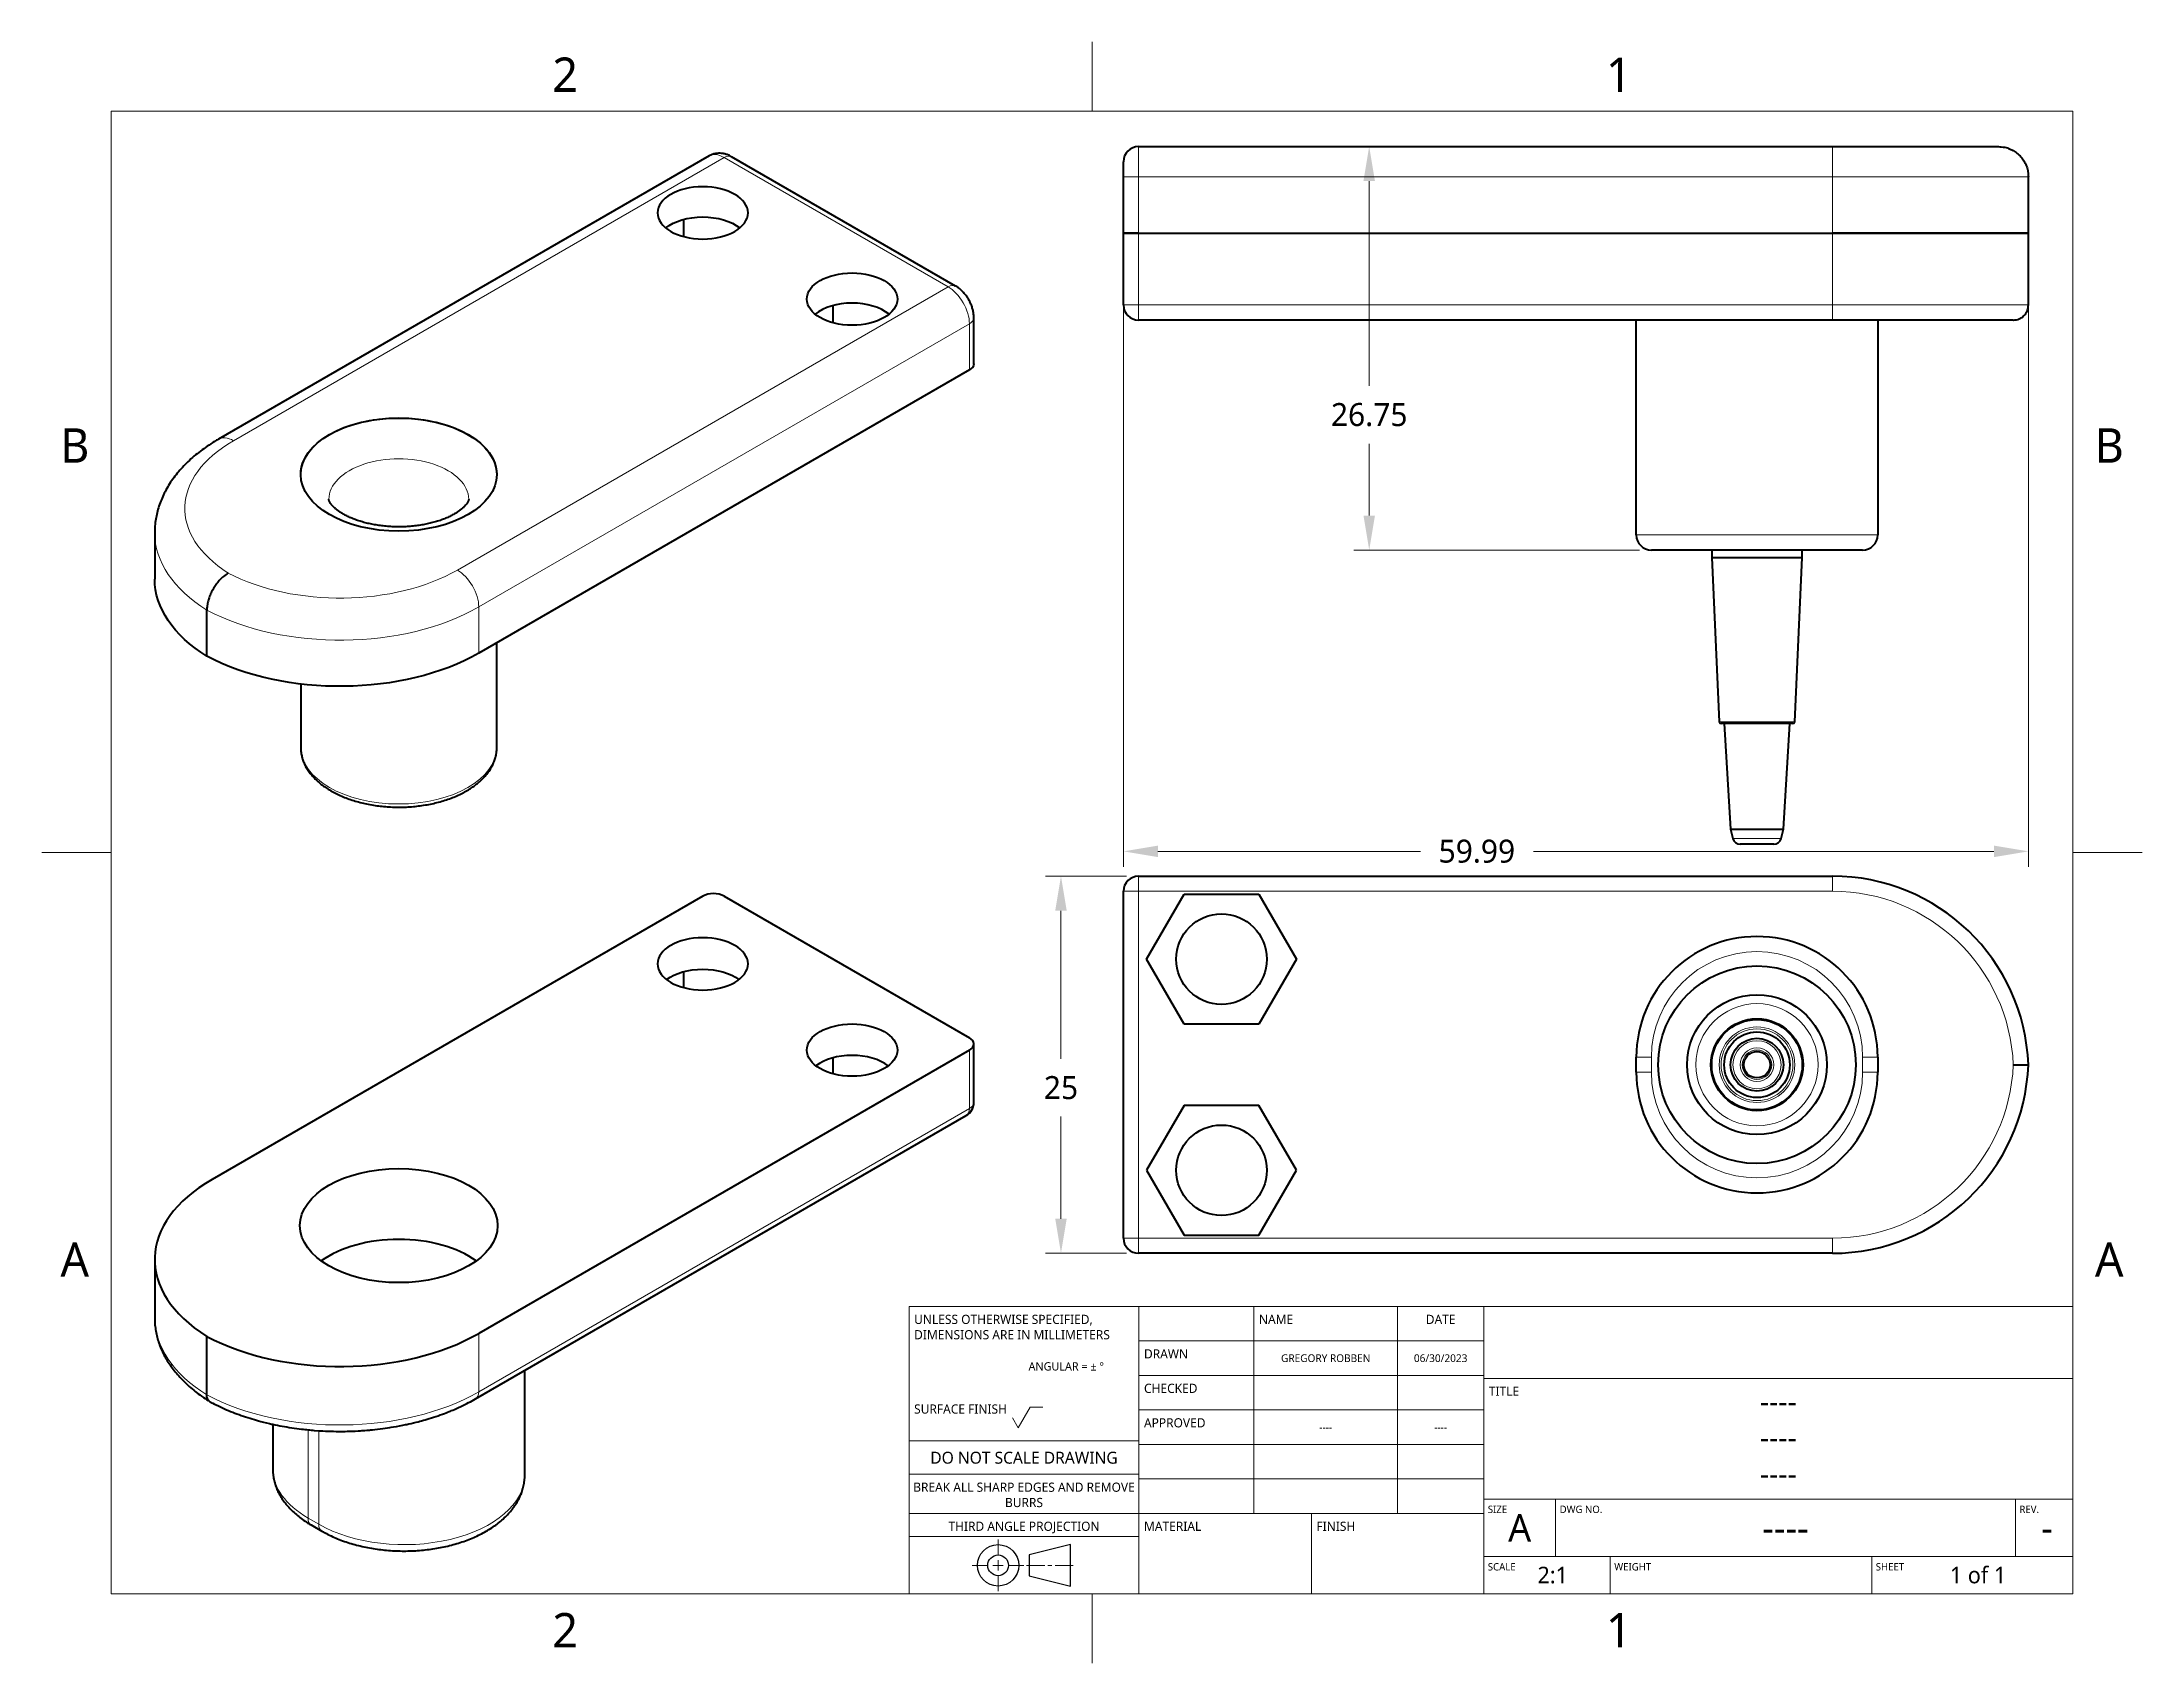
# Model space of a CAD drawing. Header units: inches. Extents: x 0 to 11, y 0 to 8.5.
import ezdxf

# ---------------------------------------------------------------- set-up
doc = ezdxf.new("R2010")
doc.units = ezdxf.units.IN
doc.header["$LTSCALE"] = 0.5
doc.header["$MEASUREMENT"] = 0
doc.header["$PDMODE"] = 33
doc.header["$PDSIZE"] = 0.03937
for name, color, linetype, lineweight in [('ANNOTATION_TEXT', 7, 'Continuous', 25), ('BORDER_FRAME', 7, 'Continuous', 15), ('BORDER_ZONES', 7, 'Continuous', 15), ('TANGENT_LINES', 7, 'Continuous', 15), ('TITLE_BLOCK', 7, 'Continuous', 15), ('Visible', 7, 'Continuous', 40)]:
    doc.layers.add(name, color=color, linetype=linetype, lineweight=lineweight)
doc.styles.add('Onshape-Standard', font='NotoSans-Regular.ttf')
doc.styles.add('Onshape-Standard-Dimension', font='')
doc.styles.add('Onshape-Standard-Fields', font='')
doc.styles.get('Onshape-Standard-Dimension').set_extended_font_data('Noto Sans')
doc.styles.get('Onshape-Standard-Fields').set_extended_font_data('Noto Sans')
doc.dimstyles.new('Onshape-Standard$0', dxfattribs={"dimtxt": 0.12, "dimasz": 0.18, "dimexe": 0.08, "dimexo": 0.0625, "dimgap": 0.09, "dimtad": 0, "dimtih": 1, "dimtoh": 1, "dimlfac": 25.4, "dimzin": 11, "dimdsep": 46, "dimtxsty": 'Onshape-Standard-Dimension', "dimcen": 0.09, "dimclrd": 7, "dimclre": 7, "dimclrt": 7, "dimadec": 1, "dimazin": 0, "dimtfac": 1, "dimtofl": 0, "dimtmove": 0, "dimatfit": 3, "dimfxl": 0, "dimtolj": 1, "dimtzin": 11, "dimlwd": 13, "dimlwe": 13, "dimarcsym": 0})

# ---------------------------------------------------------------- blocks, each defined once
blk = doc.blocks.new('*D1')
at = {"layer": 'ANNOTATION_TEXT', "color": 7, "lineweight": 13}
for p, q in [((5.683, 7.42), (5.683, 4.176)), ((10.407, 7.42), (10.407, 4.176)), ((5.863, 4.256), (7.234, 4.256)), ((10.227, 4.256), (7.823, 4.256))]:
    blk.add_line(p, q, dxfattribs=at)
at = {"layer": 'ANNOTATION_TEXT', "color": 7}
for points in [[(5.863, 4.286), (5.863, 4.226), (5.683, 4.256)], [(10.227, 4.226), (10.227, 4.286), (10.407, 4.256)]]:
    blk.add_solid(points, dxfattribs=at)
at = {"layer": 'Defpoints', "color": 0}
for p in [(5.683, 7.482), (10.407, 7.482), (10.407, 4.256)]:
    blk.add_point(p, dxfattribs=at)
at = {"layer": 'ANNOTATION_TEXT', "color": 7, "insert": (7.528, 4.256), "char_height": 0.12, "attachment_point": 5, "style": 'Onshape-Standard-Dimension'}
blk.add_mtext('\\A1;59.99', dxfattribs=at)
blk = doc.blocks.new('*D2')
at = {"layer": 'ANNOTATION_TEXT', "color": 7, "lineweight": 13}
for p, q in [((6.903, 7.935), (6.886, 7.935)), ((6.966, 7.755), (6.966, 6.686)), ((6.966, 6.009), (6.966, 6.383)), ((8.377, 5.829), (6.886, 5.829))]:
    blk.add_line(p, q, dxfattribs=at)
at = {"layer": 'ANNOTATION_TEXT', "color": 7}
for points in [[(6.996, 7.755), (6.936, 7.755), (6.966, 7.935)], [(6.936, 6.009), (6.996, 6.009), (6.966, 5.829)]]:
    blk.add_solid(points, dxfattribs=at)
at = {"layer": 'Defpoints', "color": 0}
for p in [(6.966, 7.935), (6.966, 7.935), (8.439, 5.829)]:
    blk.add_point(p, dxfattribs=at)
at = {"layer": 'ANNOTATION_TEXT', "color": 7, "insert": (6.966, 6.535), "char_height": 0.12, "attachment_point": 5, "style": 'Onshape-Standard-Dimension'}
blk.add_mtext('\\A1;26.75', dxfattribs=at)
blk = doc.blocks.new('*D3')
at = {"layer": 'ANNOTATION_TEXT', "color": 7, "lineweight": 13}
for p, q in [((5.699, 4.126), (5.277, 4.126)), ((5.357, 3.946), (5.357, 3.173)), ((5.357, 2.338), (5.357, 2.871)), ((5.699, 2.158), (5.277, 2.158))]:
    blk.add_line(p, q, dxfattribs=at)
at = {"layer": 'ANNOTATION_TEXT', "color": 7}
for points in [[(5.387, 3.946), (5.327, 3.946), (5.357, 4.126)], [(5.327, 2.338), (5.387, 2.338), (5.357, 2.158)]]:
    blk.add_solid(points, dxfattribs=at)
at = {"layer": 'Defpoints', "color": 0}
for p in [(5.762, 4.126), (5.357, 2.158), (5.762, 2.158)]:
    blk.add_point(p, dxfattribs=at)
at = {"layer": 'ANNOTATION_TEXT', "color": 7, "insert": (5.357, 3.022), "char_height": 0.12, "attachment_point": 5, "style": 'Onshape-Standard-Dimension'}
blk.add_mtext('\\A1;25', dxfattribs=at)

msp = doc.modelspace()

# ---------------------------------------------------------------- linework, layer by layer
at = {"layer": 'BORDER_FRAME'}
for p, q in [((0.399, 0.38), (0.399, 8.12)), ((0.399, 8.12), (10.639, 8.12)), ((10.639, 8.12), (10.639, 0.38)), ((10.639, 0.38), (0.399, 0.38))]:
    msp.add_line(p, q, dxfattribs=at)
at = {"layer": 'BORDER_ZONES'}
for p, q in [((5.519, 8.12), (5.519, 8.481)), ((0.399, 4.25), (0.038, 4.25)), ((10.639, 4.25), (11, 4.25)), ((5.519, 0.38), (5.519, 0.019))]:
    msp.add_line(p, q, dxfattribs=at)
at = {"layer": 'TANGENT_LINES'}
for p, q in [((5.76194, 7.93501), (5.76194, 7.77753)), ((9.38399, 7.93501), (9.38399, 7.77753)), ((3.59852, 7.87827), (1.03735, 6.39957)), ((4.76775, 7.20321), (3.59852, 7.87827)), ((5.76194, 7.77753), (5.6832, 7.77753)), ((5.76194, 7.77753), (5.76194, 7.48225)), ((9.38399, 7.77753), (5.76194, 7.77753)), ((9.38399, 7.48225), (9.38399, 7.77753)), ((10.40685, 7.77753), (9.38399, 7.77753)), ((5.76194, 7.48225), (5.76194, 7.10824)), ((9.38399, 7.10824), (9.38399, 7.48225)), ((2.20658, 5.72452), (4.76775, 7.20321)), ((5.6832, 7.10824), (5.76194, 7.10824)), ((5.76194, 7.10824), (9.38399, 7.10824)), ((5.76194, 7.10824), (5.76194, 7.0295)), ((9.38399, 7.10824), (10.40685, 7.10824)), ((9.38399, 7.10824), (9.38399, 7.0295)), ((4.87911, 7.01034), (2.31793, 5.53164)), ((4.87911, 6.76925), (4.87911, 7.01034)), ((8.36037, 5.90745), (9.62021, 5.90745)), ((2.31793, 5.53164), (2.31793, 5.29055)), ((8.79301, 4.93259), (9.18757, 4.93259)), ((8.86472, 4.3231), (9.11585, 4.3231)), ((5.76194, 4.12639), (5.76194, 4.04765)), ((9.38399, 4.12639), (9.38399, 4.04765)), ((5.6832, 4.04765), (5.76194, 4.04765)), ((5.76194, 4.04765), (5.76194, 2.23662)), ((9.38399, 4.04765), (5.76194, 4.04765)), ((4.87911, 2.91316), (4.87911, 3.21854)), ((8.43911, 3.1815), (8.36037, 3.1815)), ((8.43911, 3.1815), (8.43911, 3.10276)), ((9.54147, 3.10276), (9.54147, 3.1815)), ((9.54147, 3.1815), (9.62021, 3.1815)), ((8.36037, 3.10276), (8.43911, 3.10276)), ((9.62021, 3.10276), (9.54147, 3.10276)), ((2.31793, 1.43446), (4.87911, 2.91316)), ((5.6832, 2.23662), (5.76194, 2.23662)), ((5.76194, 2.23662), (9.38399, 2.23662)), ((5.76194, 2.23662), (5.76194, 2.15788)), ((9.38399, 2.23662), (9.38399, 2.15788)), ((2.31793, 1.73984), (2.31793, 1.43446)), ((1.42709, 1.23645), (1.42709, 0.77548)), ((1.48277, 0.74333), (1.48277, 1.23185)), ((1.42709, 0.77548), (1.48277, 0.74333))]:
    msp.add_line(p, q, dxfattribs=at)
for radius in [0.3189, 0.19728, 0.18745, 0.12557, 0.08737, 0.07677]:
    msp.add_circle((8.99029, 3.14213), radius, dxfattribs=at)
for centre, radius, start, end in [((9.38399, 3.10276), 0.94488, 2.388015, 90), ((8.99029, 3.1815), 0.55118, 0, 180), ((8.99029, 3.10276), 0.55118, 180, 0), ((9.38399, 3.1815), 0.94488, 270, 357.611985)]:
    msp.add_arc(centre, radius, start, end, dxfattribs=at)
for centre, major_axis, start_param, end_param in [((3.59852, 7.74968), (0.07874, -0.13638), 2.35619449, 3.14159265), ((4.76775, 7.07463), (0.07874, -0.13638), 0.78539816, 2.35619449), ((4.82343, 7.04248), (-0.07874, 0), 2.35619449, 3.13934888), ((1.6498, 6.04597), (-0.86614, 0), 5.49778714, 7.02311326), ((1.03735, 6.27099), (0.07874, -0.13638), 2.35619449, 3.14172676), ((1.90035, 6.09419), (-0.365, 0), 3.14158423, 6.28320049), ((1.59412, 6.07812), (-0.86614, 0), 0.83086838, 2.35619449), ((2.20658, 5.59593), (0.07874, -0.13638), 0.78539816, 2.35619449), ((1.90035, 4.79872), (-0.51181, 0), 0, 3.13756688), ((4.82343, 2.9453), (0.03937, -0.06819), 0, 0.78539816), ((1.6498, 1.82021), (-1.02362, 0), 0, 0.74692714), ((1.59412, 1.85235), (-1.02362, 0), 0.82386919, 2.35619449), ((2.26226, 1.46661), (0.03937, -0.06819), 6.28300936, 7.06858347), ((1.87251, 1.03264), (-0.62992, 0), 0, 0.78539816), ((1.92819, 1.0005), (-0.62992, 0), 0.78539816, 3.13870825), ((1.53845, 0.77548), (0.03937, 0.06819), 2.35619449, 3.14284011)]:
    msp.add_ellipse(centre, major_axis=major_axis, ratio=0.57735027, start_param=start_param, end_param=end_param, dxfattribs=at)
at = {"layer": 'TANGENT_LINES', "extrusion": (0, 0, -1)}
for centre, major_axis, start_param, end_param in [((3.59852, 7.81398), (-0.03937, -0.06819), 2.35619449, 3.14159265), ((4.76775, 7.13892), (-0.03937, -0.06819), 2.35619449, 3.13911032), ((1.6498, 5.91739), (1.02362, 0), 2.39466552, 3.14189907), ((1.59412, 5.94953), (1.02362, 0), 0.78539816, 2.31772346), ((4.82343, 2.9453), (0.07874, 0), 0, 0.78539816), ((1.48277, 0.80762), (-0.03937, -0.06819), 0, 0.78539816)]:
    msp.add_ellipse(centre, major_axis=major_axis, ratio=0.57735027, start_param=start_param, end_param=end_param, dxfattribs=at)
at = {"layer": 'TITLE_BLOCK'}
for p, q in [((4.564, 0.38), (4.564, 1.88)), ((4.564, 1.88), (5.764, 1.88)), ((5.764, 0.38), (5.764, 1.88)), ((5.764, 1.88), (7.564, 1.88)), ((6.364, 0.8), (6.364, 1.88)), ((7.114, 0.8), (7.114, 1.88)), ((7.564, 0.38), (7.564, 1.88)), ((7.564, 1.88), (10.639, 1.88)), ((5.764, 1.7), (7.564, 1.7)), ((5.764, 1.52), (7.564, 1.52)), ((7.564, 1.505), (10.639, 1.505)), ((5.134, 1.24604), (5.197, 1.35516)), ((5.197, 1.35516), (5.263, 1.35516)), ((5.764, 1.34), (7.564, 1.34)), ((5.104, 1.298), (5.134, 1.24604)), ((4.564, 1.178), (5.764, 1.178)), ((5.764, 1.16), (7.564, 1.16)), ((4.564, 1.004), (5.764, 1.004)), ((5.764, 0.98), (7.564, 0.98)), ((4.564, 0.8), (5.764, 0.8)), ((5.764, 0.8), (7.564, 0.8)), ((6.664, 0.38), (6.664, 0.8)), ((7.564, 0.875), (10.639, 0.875)), ((7.939, 0.575), (7.939, 0.875)), ((10.339, 0.575), (10.339, 0.875)), ((4.564, 0.68), (5.764, 0.68)), ((7.564, 0.575), (10.639, 0.575)), ((8.224, 0.38), (8.224, 0.575)), ((9.589, 0.38), (9.589, 0.575)), ((4.564, 0.38), (5.764, 0.38))]:
    msp.add_line(p, q, dxfattribs=at)
at = {"layer": 'TITLE_BLOCK', "lineweight": 15}
for p, q in [((5.029, 0.5828), (5.029, 0.6638)), ((5.029, 0.5558), (5.029, 0.5018)), ((4.975, 0.5288), (4.894, 0.5288)), ((5.056, 0.5288), (5.002, 0.5288)), ((5.029, 0.4748), (5.029, 0.3938)), ((5.083, 0.5288), (5.164, 0.5288)), ((5.272, 0.5288), (5.1775, 0.5288)), ((5.3098, 0.5288), (5.2882, 0.5288)), ((5.326, 0.5288), (5.4205, 0.5288))]:
    msp.add_line(p, q, dxfattribs=at)
at = {"layer": 'TITLE_BLOCK', "lineweight": 30}
for p, q in [((5.407, 0.6368), (5.191, 0.5828)), ((5.191, 0.5828), (5.191, 0.4748)), ((5.407, 0.4208), (5.407, 0.6368)), ((5.191, 0.4748), (5.407, 0.4208))]:
    msp.add_line(p, q, dxfattribs=at)
for radius in [0.108, 0.054]:
    msp.add_circle((5.029, 0.5288), radius, dxfattribs=at)
at = {"layer": 'Visible'}
for p, q in [((5.76194, 7.93501), (9.38399, 7.93501)), ((9.38399, 7.93501), (10.24924, 7.93501)), ((3.51978, 7.88607), (0.95861, 6.40737)), ((4.80712, 7.20711), (3.63789, 7.88217)), ((5.6832, 7.77753), (5.6832, 7.85627)), ((5.6832, 7.48225), (5.6832, 7.77753)), ((10.40685, 7.48225), (10.40685, 7.77753)), ((3.38598, 7.55468), (3.38598, 7.46572)), ((5.6832, 7.10824), (5.6832, 7.48225)), ((5.6832, 7.48225), (5.76194, 7.48225)), ((5.76194, 7.48225), (5.6832, 7.48225)), ((5.76194, 7.48225), (9.38399, 7.48225)), ((5.76194, 7.48225), (9.38399, 7.48225)), ((9.38399, 7.48225), (10.40685, 7.48225)), ((10.40685, 7.48225), (9.38399, 7.48225)), ((10.40685, 7.10824), (10.40685, 7.48225)), ((4.16547, 7.10464), (4.16547, 7.01568)), ((4.90217, 6.80139), (4.90217, 7.04248)), ((9.38399, 7.0295), (5.76194, 7.0295)), ((8.36037, 5.90745), (8.36037, 7.0295)), ((10.32805, 7.0295), (9.38399, 7.0295)), ((9.62021, 7.0295), (9.62021, 5.90745)), ((4.87911, 6.76925), (2.31793, 5.29055)), ((0.62618, 5.91739), (0.62618, 5.6763)), ((9.54147, 5.82871), (8.43911, 5.82871)), ((8.75407, 5.82871), (8.75407, 5.78934)), ((9.22651, 5.78934), (9.22651, 5.82871)), ((8.75407, 5.78934), (8.79301, 4.93259)), ((8.75407, 5.78934), (9.22651, 5.78934)), ((9.18757, 4.93259), (9.22651, 5.78934)), ((0.89869, 5.27479), (0.89869, 5.51588)), ((2.41216, 4.79872), (2.41216, 5.34495)), ((1.38854, 5.1295), (1.38854, 4.79872)), ((9.17773, 4.9232), (8.80284, 4.9232)), ((8.81903, 4.9232), (8.85249, 4.37201)), ((9.12808, 4.37201), (9.16155, 4.9232)), ((2.41192, 4.7889), (2.41216, 4.79735)), ((8.85249, 4.37201), (8.86472, 4.3231)), ((8.85249, 4.37201), (9.12808, 4.37201)), ((9.07766, 4.29327), (8.90292, 4.29327)), ((9.11585, 4.3231), (9.12808, 4.37201)), ((5.76194, 4.12639), (9.38399, 4.12639)), ((3.48717, 4.02218), (0.92599, 2.54348)), ((3.59852, 4.02218), (4.87911, 3.28283)), ((5.6832, 2.23662), (5.6832, 4.04765)), ((5.80405, 3.69332), (5.99953, 4.0319)), ((5.99953, 4.0319), (6.39049, 4.0319)), ((6.39049, 4.0319), (6.58598, 3.69332)), ((3.38598, 3.62787), (3.38598, 3.54534)), ((5.99953, 3.35473), (5.80405, 3.69332)), ((6.58598, 3.69332), (6.39049, 3.35473)), ((6.39049, 3.35473), (5.99953, 3.35473)), ((4.87911, 3.21854), (2.31793, 1.73984)), ((4.90217, 2.9453), (4.90217, 3.25068)), ((8.36037, 3.10276), (8.36037, 3.1815)), ((9.62021, 3.1815), (9.62021, 3.10276)), ((4.16547, 3.17783), (4.16547, 3.0953)), ((10.32805, 3.14213), (10.40685, 3.14213)), ((2.30163, 1.39842), (4.8628, 2.87711)), ((5.99953, 2.92954), (5.80405, 2.59095)), ((6.39049, 2.92954), (5.99953, 2.92954)), ((6.58598, 2.59095), (6.39049, 2.92954)), ((5.80405, 2.59095), (5.99953, 2.25237)), ((6.39049, 2.25237), (6.58598, 2.59095)), ((5.99953, 2.25237), (6.39049, 2.25237)), ((0.62618, 2.12559), (0.62618, 1.82021)), ((9.38399, 2.15788), (5.76194, 2.15788)), ((0.89869, 1.4187), (0.89869, 1.72408)), ((2.55811, 1.0005), (2.55811, 1.5465)), ((0.9142, 1.38315), (0.91182, 1.38482)), ((1.24259, 1.26528), (1.24259, 1.03264)), ((1.45924, 1.23341), (1.48274, 1.23171)), ((1.72391, 1.23302), (1.73398, 1.23381)), ((2.55752, 0.98283), (2.55811, 0.99919)), ((1.4434, 0.73943), (1.49908, 0.70729))]:
    msp.add_line(p, q, dxfattribs=at)
for centre, radius in [((6.19501, 3.69332), 0.23622), ((8.99029, 3.14213), 0.51575), ((8.99029, 3.14213), 0.51575), ((8.99029, 3.14213), 0.365), ((8.99029, 3.14213), 0.365), ((8.99029, 3.14213), 0.24016), ((8.99029, 3.14213), 0.23622), ((8.99029, 3.14213), 0.17126), ((8.99029, 3.14213), 0.1378), ((8.99029, 3.14213), 0.0689), ((6.19501, 2.59095), 0.23622)]:
    msp.add_circle(centre, radius, dxfattribs=at)
for centre, radius, start, end in [((5.76194, 7.85627), 0.07874, 90, 180), ((5.76194, 7.10824), 0.07874, 180, 270), ((8.43911, 5.90745), 0.07874, 180, 270), ((9.54147, 5.90745), 0.07874, 270, 0), ((8.80284, 4.93304), 0.00984, 182.602562, 270), ((9.17773, 4.93304), 0.00984, 270, 357.397438), ((8.90292, 4.33264), 0.03937, 194.036243, 270), ((9.07766, 4.33264), 0.03937, 270, 345.963757), ((5.76194, 4.04765), 0.07874, 90, 180), ((9.38399, 3.10276), 1.02362, 2.204228, 90), ((8.99029, 3.1815), 0.62992, 0, 180), ((8.99029, 3.10276), 0.62992, 180, 0), ((9.38399, 3.1815), 1.02362, 270, 357.795772), ((4.82343, 2.9453), 0.07874, 300, 0), ((5.76194, 2.23662), 0.07874, 180, 270)]:
    msp.add_arc(centre, radius, start, end, dxfattribs=at)
at = {"layer": 'Visible', "extrusion": (0, 0, -1)}
for centre in [(3.48717, 7.58896), (3.48717, 3.66858)]:
    msp.add_ellipse(centre, major_axis=(0.23622, 0), ratio=0.57735027, dxfattribs=at)
for centre, major_axis, start_param, end_param in [((3.48717, 7.43144), (0.23622, 0), 3.75721967, 5.66755829), ((4.82343, 6.80139), (0.07874, 0), 0, 0.78539816), ((1.90035, 6.22248), (0.51181, 0), 3.14159265, 6.28318531), ((1.6498, 5.6763), (1.02362, 0), 2.39466552, 3.14159265), ((1.59412, 5.70844), (1.02362, 0), 0.78539816, 2.31772346), ((3.48717, 3.50463), (0.23622, 0), 3.78639535, 5.63838261)]:
    msp.add_ellipse(centre, major_axis=major_axis, ratio=0.57735027, start_param=start_param, end_param=end_param, dxfattribs=at)
at = {"layer": 'Visible'}
for centre, major_axis in [((4.26665, 7.13892), (-0.23622, 0)), ((1.90035, 6.22277), (-0.51181, 0)), ((4.26665, 3.21854), (-0.23622, 0)), ((1.90035, 2.30239), (-0.51575, 0))]:
    msp.add_ellipse(centre, major_axis=major_axis, ratio=0.57735027, dxfattribs=at)
for centre, major_axis, start_param, end_param in [((4.26665, 6.98141), (-0.23622, 0), 3.75721967, 5.66755829), ((1.90035, 4.79872), (-0.51181, 0), 3.13756688, 3.14159265), ((3.54284, 3.99003), (-0.07874, 0), 3.92699082, 5.49778714), ((4.26665, 3.0546), (-0.23622, 0), 3.78639535, 5.63838261), ((4.82343, 3.25068), (-0.07874, 0), 2.35619449, 3.92699082), ((1.6498, 2.12559), (-1.02362, 0), 5.49778714, 7.03011244), ((1.90035, 1.93272), (-0.51575, 0), 3.81128217, 5.61349579), ((1.90035, 1.93272), (-0.51575, 0), 3.81128217, 5.61349579), ((1.59412, 2.15774), (-1.02362, 0), 0.82386919, 2.35619449), ((1.87251, 1.03264), (-0.62992, 0), 6.2803009, 6.28318531), ((1.92819, 1.0005), (-0.62992, 0), 3.13870825, 3.14159265)]:
    msp.add_ellipse(centre, major_axis=major_axis, ratio=0.57735027, start_param=start_param, end_param=end_param, dxfattribs=at)
for points, knots in [([(3.63789, 7.88217), (3.6343, 7.88415), (3.62652, 7.88846), (3.61006, 7.89496), (3.5938, 7.8989), (3.57737, 7.90065), (3.5611, 7.89995), (3.54578, 7.89724), (3.52929, 7.89134), (3.52266, 7.88766), (3.51975, 7.88605)], [0, 0, 0, 0, 0.11421709, 0.24797005, 0.3790998, 0.50823612, 0.63600482, 0.76292636, 0.89564957, 1, 1, 1, 1]), ([(10.24924, 7.93501), (10.24975, 7.93503), (10.25219, 7.93514), (10.28662, 7.93204), (10.3083, 7.92402), (10.33356, 7.9116), (10.35422, 7.89595), (10.373, 7.87627), (10.38758, 7.85456), (10.39865, 7.82983), (10.40548, 7.80446), (10.4064, 7.78655), (10.40685, 7.77753)], [0, 0, 0, 0, 0.03155822, 0.14946557, 0.25506011, 0.36217191, 0.46772837, 0.57480195, 0.68034199, 0.78740027, 0.89294031, 1, 1, 1, 1]), ([(4.90217, 7.04248), (4.9021, 7.04642), (4.90196, 7.05524), (4.89936, 7.07458), (4.89455, 7.09349), (4.88764, 7.11262), (4.87887, 7.131), (4.86832, 7.1486), (4.85617, 7.16512), (4.84214, 7.18051), (4.82768, 7.19366), (4.81161, 7.20456), (4.80824, 7.20647), (4.80712, 7.20711)], [0, 0, 0, 0, 0.07682358, 0.17239317, 0.26915969, 0.36677747, 0.46480827, 0.56305095, 0.66143556, 0.75992237, 0.85864477, 0.95289031, 1, 1, 1, 1]), ([(10.32805, 7.0295), (10.32848, 7.02949), (10.33022, 7.02947), (10.34733, 7.03055), (10.37079, 7.04027), (10.39065, 7.05812), (10.40425, 7.08169), (10.40599, 7.09939), (10.40685, 7.10824)], [0, 0, 0, 0, 0.05082751, 0.20436789, 0.40334464, 0.6022505, 0.80112471, 1, 1, 1, 1]), ([(0.95861, 6.40737), (0.95217, 6.40363), (0.93702, 6.39481), (0.8992, 6.37057), (0.86464, 6.34559), (0.8308, 6.31845), (0.79951, 6.29025), (0.77046, 6.26082), (0.74391, 6.23034), (0.71992, 6.19891), (0.69859, 6.16668), (0.67998, 6.13377), (0.66412, 6.10034), (0.65102, 6.06647), (0.64067, 6.03246), (0.63305, 5.99769), (0.62815, 5.965), (0.62617, 5.92997), (0.62618, 5.92094), (0.62618, 5.91761)], [0, 0, 0, 0, 0.04841664, 0.11398328, 0.17899227, 0.24338429, 0.3071325, 0.37021215, 0.43260344, 0.49429564, 0.55529134, 0.61560986, 0.67528879, 0.73438354, 0.79296503, 0.85111663, 0.90893086, 0.96650668, 1, 1, 1, 1]), ([(1.54837, 6.06686), (1.54719, 6.06841), (1.54463, 6.07173), (1.5403, 6.0786), (1.53761, 6.08423), (1.53606, 6.08868), (1.5354, 6.09221), (1.53537, 6.0936), (1.53535, 6.09419)], [0, 0, 0, 0, 0.18652347, 0.40187588, 0.59145933, 0.75502815, 0.89597666, 1, 1, 1, 1]), ([(2.19106, 6.01727), (2.18815, 6.01561), (2.18112, 6.01159), (2.16101, 6.00147), (2.13971, 5.99236), (2.11579, 5.98346), (2.09036, 5.97547), (2.06335, 5.96836), (2.03503, 5.96229), (2.00561, 5.95734), (1.97532, 5.95359), (1.9444, 5.9511), (1.9131, 5.9499), (1.88168, 5.95003), (1.85038, 5.95147), (1.81948, 5.95421), (1.78922, 5.95822), (1.75985, 5.96342), (1.73161, 5.96975), (1.70473, 5.97711), (1.67941, 5.98538), (1.65586, 5.99442), (1.63425, 6.00407), (1.61473, 6.01415), (1.5974, 6.02447), (1.58238, 6.03475), (1.56952, 6.04499), (1.55942, 6.0542), (1.55103, 6.06349), (1.54908, 6.06596), (1.54837, 6.06686)], [0, 0, 0, 0, 0.02441907, 0.05904951, 0.0949044, 0.1318747, 0.16982962, 0.20863779, 0.2481677, 0.28828804, 0.32886786, 0.36977655, 0.41088381, 0.45205937, 0.49317201, 0.53408367, 0.57466264, 0.61477611, 0.65428978, 0.69306743, 0.7309707, 0.76785879, 0.80358835, 0.83801347, 0.87098582, 0.90235495, 0.93196876, 0.95967394, 0.98529479, 1, 1, 1, 1]), ([(2.25217, 6.06666), (2.25208, 6.06654), (2.25158, 6.06588), (2.2431, 6.05594), (2.23389, 6.0474), (2.22135, 6.03701), (2.20696, 6.0268), (2.1964, 6.02047), (2.19106, 6.01727)], [0, 0, 0, 0, 0.04130547, 0.21003703, 0.39165566, 0.58539255, 0.79043414, 1, 1, 1, 1]), ([(2.26535, 6.09419), (2.26535, 6.09408), (2.26537, 6.09365), (2.26499, 6.08985), (2.26376, 6.08601), (2.26141, 6.08053), (2.25776, 6.07414), (2.25411, 6.06926), (2.25217, 6.06666)], [0, 0, 0, 0, 0.05248839, 0.19952158, 0.36138997, 0.54879804, 0.76065464, 1, 1, 1, 1]), ([(1.01014, 5.70881), (1.00977, 5.70861), (1.00796, 5.70765), (0.98322, 5.69078), (0.96799, 5.67525), (0.95042, 5.65517), (0.93568, 5.63364), (0.92268, 5.61045), (0.91226, 5.58644), (0.90458, 5.56227), (0.89967, 5.53853), (0.89901, 5.52334), (0.89869, 5.51588)], [0, 0, 0, 0, 0.02956111, 0.14290231, 0.24883472, 0.35712009, 0.46676178, 0.57675766, 0.68605021, 0.79365306, 0.89857335, 1, 1, 1, 1]), ([(1.38854, 4.79909), (1.38876, 4.79175), (1.38921, 4.77696), (1.39315, 4.7544), (1.39949, 4.73218), (1.40843, 4.7103), (1.41988, 4.6889), (1.43384, 4.66804), (1.45026, 4.64784), (1.46907, 4.62842), (1.49018, 4.6099), (1.51346, 4.59239), (1.53877, 4.57599), (1.56594, 4.5608), (1.59481, 4.54688), (1.62521, 4.5343), (1.65699, 4.52311), (1.68996, 4.51334), (1.72397, 4.50504), (1.75885, 4.49823), (1.79442, 4.49294), (1.8305, 4.48919), (1.86693, 4.48698), (1.90351, 4.48634), (1.94009, 4.48725), (1.97646, 4.48972), (2.01246, 4.49374), (2.04791, 4.4993), (2.08263, 4.50636), (2.11648, 4.51492), (2.14919, 4.5249), (2.18097, 4.53645), (2.21033, 4.54883), (2.23918, 4.56324), (2.2497, 4.56924), (2.2541, 4.57176)], [0, 0, 0, 0, 0.02564491, 0.05171609, 0.07793969, 0.10443157, 0.13129393, 0.15860843, 0.18643168, 0.21479432, 0.24370383, 0.2731499, 0.30311024, 0.33355507, 0.36444731, 0.39574931, 0.4274227, 0.45942654, 0.49171753, 0.52425024, 0.55697749, 0.58985065, 0.62282001, 0.65583518, 0.68884549, 0.72179956, 0.75464682, 0.78733821, 0.81982618, 0.85206514, 0.88401202, 0.9156269, 0.94687363, 0.97772045, 1, 1, 1, 1]), ([(2.2541, 4.57176), (2.25841, 4.57427), (2.26858, 4.5802), (2.29379, 4.59697), (2.31606, 4.6145), (2.33709, 4.63369), (2.35558, 4.65374), (2.37167, 4.67469), (2.38517, 4.69641), (2.39601, 4.71847), (2.40417, 4.74175), (2.40946, 4.76215), (2.41184, 4.7865), (2.4119, 4.78846), (2.41192, 4.7889)], [0, 0, 0, 0, 0.07149688, 0.16853767, 0.26408943, 0.35808206, 0.45049924, 0.54135029, 0.63067959, 0.71858053, 0.80520958, 0.8907941, 0.97562928, 1, 1, 1, 1]), ([(0.62618, 1.81978), (0.62636, 1.81077), (0.62672, 1.79205), (0.63036, 1.75998), (0.63652, 1.72839), (0.6453, 1.69679), (0.65664, 1.6656), (0.67055, 1.63479), (0.68701, 1.60445), (0.70599, 1.57464), (0.72748, 1.54545), (0.75142, 1.51698), (0.77781, 1.48927), (0.80633, 1.46258), (0.83784, 1.43638), (0.86861, 1.41304), (0.90477, 1.38899), (0.91186, 1.38459), (0.91419, 1.38315)], [0, 0, 0, 0, 0.05662074, 0.1178037, 0.17915329, 0.24080956, 0.30290531, 0.36556168, 0.42888417, 0.49295933, 0.5578528, 0.62360895, 0.69025212, 0.75778926, 0.82621323, 0.89550615, 0.96564232, 1, 1, 1, 1]), ([(0.91182, 1.38482), (0.91158, 1.38498), (0.91048, 1.38569), (0.89915, 1.39986), (0.89885, 1.41223), (0.89869, 1.4187)], [0, 0, 0, 0, 0.11505183, 0.53703918, 1, 1, 1, 1]), ([(0.91579, 1.38223), (0.91956, 1.38021), (0.92986, 1.37471), (0.97123, 1.35426), (1.01141, 1.33681), (1.05577, 1.31933), (1.10004, 1.30378), (1.14848, 1.28895), (1.18756, 1.27787), (1.242, 1.2654), (1.24256, 1.26528), (1.24259, 1.26528)], [0, 0, 0, 0, 0.07365369, 0.20150368, 0.33055655, 0.46074979, 0.59200387, 0.72423521, 0.85735639, 0.99127651, 1, 1, 1, 1]), ([(2.01006, 1.28087), (2.02238, 1.28425), (2.04837, 1.29136), (2.09382, 1.30567), (2.13835, 1.32157), (2.16028, 1.33037), (2.17031, 1.3344)], [0, 0, 0, 0, 0.2417528, 0.50964437, 0.77555436, 1, 1, 1, 1]), ([(2.17031, 1.3344), (2.17363, 1.33575), (2.1832, 1.33965), (2.22616, 1.35853), (2.26433, 1.37755), (2.28934, 1.39154), (2.30163, 1.39842)], [0, 0, 0, 0, 0.15239, 0.4399525, 0.72486199, 1, 1, 1, 1]), ([(1.24259, 1.26528), (1.25892, 1.26187), (1.29168, 1.25504), (1.34078, 1.24683), (1.39144, 1.23996), (1.41592, 1.23743), (1.42705, 1.23628)], [0, 0, 0, 0, 0.2592253, 0.52016985, 0.78209641, 1, 1, 1, 1]), ([(1.42705, 1.23628), (1.43234, 1.23577), (1.44299, 1.23474), (1.45381, 1.23386), (1.45924, 1.23341)], [0, 0, 0, 0, 0.49758855, 1, 1, 1, 1]), ([(1.48274, 1.23171), (1.48586, 1.2315), (1.49556, 1.23085), (1.54841, 1.22834), (1.59689, 1.22785), (1.62764, 1.22847), (1.64246, 1.22877)], [0, 0, 0, 0, 0.13938614, 0.43300874, 0.72683884, 1, 1, 1, 1]), ([(1.64246, 1.22877), (1.64409, 1.2288), (1.65017, 1.22893), (1.70234, 1.23129), (1.71775, 1.23252), (1.72391, 1.23302)], [0, 0, 0, 0, 0.18118512, 0.67272001, 1, 1, 1, 1]), ([(1.73398, 1.23381), (1.73929, 1.23425), (1.75342, 1.23542), (1.80505, 1.2408), (1.83696, 1.24556), (1.85281, 1.24792)], [0, 0, 0, 0, 0.23211936, 0.61851826, 1, 1, 1, 1]), ([(1.85281, 1.24792), (1.85299, 1.24795), (1.85442, 1.24816), (1.90736, 1.25704), (1.92722, 1.26131), (1.93612, 1.26322)], [0, 0, 0, 0, 0.07129582, 0.58423318, 1, 1, 1, 1]), ([(1.93612, 1.26322), (1.94043, 1.26412), (1.95214, 1.26654), (2.00041, 1.27823), (2.0078, 1.28025), (2.01006, 1.28087)], [0, 0, 0, 0, 0.28828645, 0.78229684, 1, 1, 1, 1]), ([(1.24259, 1.03395), (1.24258, 1.033), (1.24252, 1.02955), (1.24372, 1.00215), (1.2479, 0.97837), (1.25462, 0.95211), (1.26388, 0.92702), (1.27566, 0.90219), (1.28994, 0.87797), (1.30672, 0.85435), (1.32598, 0.83146), (1.34759, 0.80944), (1.37175, 0.78823), (1.39723, 0.76864), (1.42566, 0.74981), (1.43802, 0.74258), (1.4434, 0.73943)], [0, 0, 0, 0, 0.02737931, 0.09937809, 0.17142054, 0.24372822, 0.31654193, 0.39008908, 0.4645723, 0.54015721, 0.6169619, 0.69505137, 0.77443915, 0.85509606, 0.936963, 1, 1, 1, 1]), ([(1.49908, 0.70729), (1.50408, 0.70443), (1.51598, 0.69763), (1.54831, 0.68129), (1.58103, 0.66713), (1.61628, 0.65378), (1.65246, 0.64209), (1.68979, 0.63186), (1.72803, 0.62318), (1.76705, 0.61604), (1.80669, 0.61047), (1.84679, 0.60648), (1.88721, 0.60408), (1.92778, 0.60327), (1.96835, 0.60405), (2.00876, 0.60642), (2.04886, 0.61038), (2.0885, 0.61591), (2.12751, 0.62301), (2.16576, 0.63165), (2.20309, 0.64184), (2.23936, 0.65353), (2.27443, 0.66672), (2.30816, 0.68139), (2.34039, 0.6975), (2.37099, 0.71502), (2.3998, 0.73393), (2.42666, 0.75417), (2.45139, 0.77565), (2.47383, 0.79829), (2.49383, 0.82197), (2.51126, 0.84651), (2.526, 0.87182), (2.53799, 0.89749), (2.54726, 0.92413), (2.55361, 0.94876), (2.55711, 0.97602), (2.55742, 0.98116), (2.55752, 0.98283)], [0, 0, 0, 0, 0.02067676, 0.04916618, 0.07796347, 0.10705002, 0.13639727, 0.16597575, 0.19575502, 0.22570354, 0.25578878, 0.28597732, 0.31623505, 0.34652743, 0.3768197, 0.40707637, 0.4372623, 0.46734396, 0.49728885, 0.52706585, 0.55664557, 0.58600064, 0.61510605, 0.64393937, 0.67248084, 0.70071333, 0.72862206, 0.75618821, 0.78339671, 0.81023517, 0.83669424, 0.86277065, 0.88847118, 0.91381628, 0.93884198, 0.96359914, 0.98815096, 1, 1, 1, 1])]:
    msp.add_open_spline(points, degree=3, knots=knots, dxfattribs=at)

# ---------------------------------------------------------------- texts
at = {"layer": 'BORDER_ZONES', "char_height": 0.18, "attachment_point": 5, "style": 'Onshape-Standard'}
for s, insert in [('2', (2.769, 8.31)), ('1', (8.269, 8.31)), ('B', (0.209, 6.375)), ('B', (10.829, 6.375)), ('A', (0.209, 2.125)), ('A', (10.829, 2.125)), ('2', (2.769, 0.19)), ('1', (8.269, 0.19))]:
    msp.add_mtext(s, dxfattribs=dict(at, insert=insert))
at = {"layer": 'TITLE_BLOCK'}
for s, insert, char_height, width, attachment_point, style in [('UNLESS OTHERWISE SPECIFIED, DIMENSIONS ARE IN MILLIMETERS', (4.5904, 1.8368), 0.048, 1.176, 1, 'Onshape-Standard'), ('NAME', (6.3904, 1.8368), 0.048, 0.735, 1, 'Onshape-Standard'), ('DATE', (7.339, 1.8368), 0.048, 0.441, 2, 'Onshape-Standard'), ('DRAWN', (5.7904, 1.6568), 0.048, 0.588, 1, 'Onshape-Standard'), ('^JANGULAR = ± °^J', (5.18776, 1.66112), 0.0432, 0.588, 1, 'Onshape-Standard'), ('GREGORY ROBBEN', (6.739, 1.61), 0.04032, 0.75, 5, 'Onshape-Standard-Fields'), ('06/30/2023', (7.339, 1.61), 0.04032, 0.45, 5, 'Onshape-Standard-Fields'), ('CHECKED', (5.7904, 1.4768), 0.048, 0.588, 1, 'Onshape-Standard'), ('TITLE', (7.5904, 1.4618), 0.048, 0.3675, 1, 'Onshape-Standard'), ('SURFACE FINISH', (4.5904, 1.3688), 0.048, 0.588, 1, 'Onshape-Standard'), ('----', (9.1015, 1.385), 0.1152, 2.775, 5, 'Onshape-Standard-Fields'), ('APPROVED', (5.7904, 1.2968), 0.048, 0.588, 1, 'Onshape-Standard'), ('----', (6.739, 1.25), 0.04032, 0.75, 5, 'Onshape-Standard-Fields'), ('----', (7.339, 1.25), 0.04032, 0.45, 5, 'Onshape-Standard-Fields'), ('DO NOT SCALE DRAWING', (5.164, 1.12184), 0.0624, 1.176, 2, 'Onshape-Standard'), ('----', (9.1015, 1.196), 0.1152, 2.775, 5, 'Onshape-Standard-Fields'), ('----', (9.1015, 1.007), 0.1152, 2.775, 5, 'Onshape-Standard-Fields'), ('BREAK ALL SHARP EDGES AND REMOVE BURRS', (5.164, 0.9608), 0.048, 1.176, 2, 'Onshape-Standard'), ('SIZE', (7.58512, 0.84044), 0.0384, 0.3675, 1, 'Onshape-Standard'), ('A', (7.7515, 0.725), 0.144, 0.375, 5, 'Onshape-Standard-Fields'), ('DWG NO.', (7.96012, 0.84044), 0.0384, 2.352, 1, 'Onshape-Standard'), ('REV.', (10.36012, 0.84044), 0.0384, 0.294, 1, 'Onshape-Standard'), ('THIRD ANGLE PROJECTION', (5.164, 0.7568), 0.048, 1.176, 2, 'Onshape-Standard'), ('MATERIAL', (5.7904, 0.7568), 0.048, 0.882, 1, 'Onshape-Standard'), ('FINISH', (6.6904, 0.7568), 0.048, 0.882, 1, 'Onshape-Standard'), ('----', (9.139, 0.725), 0.144, 2.4, 5, 'Onshape-Standard-Fields'), ('-', (10.504, 0.725), 0.144, 0.27, 5, 'Onshape-Standard-Fields'), ('SCALE', (7.58512, 0.54044), 0.0384, 0.6468, 1, 'Onshape-Standard'), ('2:1', (7.924, 0.4775), 0.0864, 0.6, 5, 'Onshape-Standard-Fields'), ('WEIGHT', (8.24512, 0.54044), 0.0384, 1.3377, 1, 'Onshape-Standard'), ('SHEET', (9.61012, 0.54044), 0.0384, 1.029, 1, 'Onshape-Standard'), ('1 of 1', (10.144, 0.4775), 0.0864, 0.99, 5, 'Onshape-Standard-Fields')]:
    msp.add_mtext(s, dxfattribs=dict(at, insert=insert, char_height=char_height, width=width, attachment_point=attachment_point, style=style))

# ---------------------------------------------------------------- dimensions: what is measured, and where the dimension line sits
at = {"layer": 'ANNOTATION_TEXT'}
for base, p1, p2, picture, middle in [((6.96592, 7.93501), (8.43911, 5.82871, -0.36934), (6.96592, 7.93501, 0.41806), '*D2', (6.96592, 6.53458)), ((5.35736, 2.15788), (5.76194, 4.12639, -1.02412), (5.76194, 2.15788, -1.02412), '*D3', (5.35736, 3.02195))]:
    dim = msp.add_linear_dim(base=base, p1=p1, p2=p2, angle=90, dimstyle='Onshape-Standard$0', override={"dimlfac": 12.7, "dimpost": ''}, dxfattribs=at)
    dim.commit()
    dim.dimension.update_dxf_attribs({"geometry": picture, "text_midpoint": middle, "dimtype": 160})
dim = msp.add_linear_dim(base=(10.40685, 4.25639), p1=(5.6832, 7.48225, 0.4968), p2=(10.40685, 7.48225, -0.40871), dimstyle='Onshape-Standard$0', override={"dimlfac": 12.7, "dimpost": ''}, dxfattribs=at)
dim.commit()
dim.dimension.update_dxf_attribs({"geometry": '*D1', "text_midpoint": (7.5284, 4.25639), "dimtype": 160})

doc.saveas('drawing.dxf')
